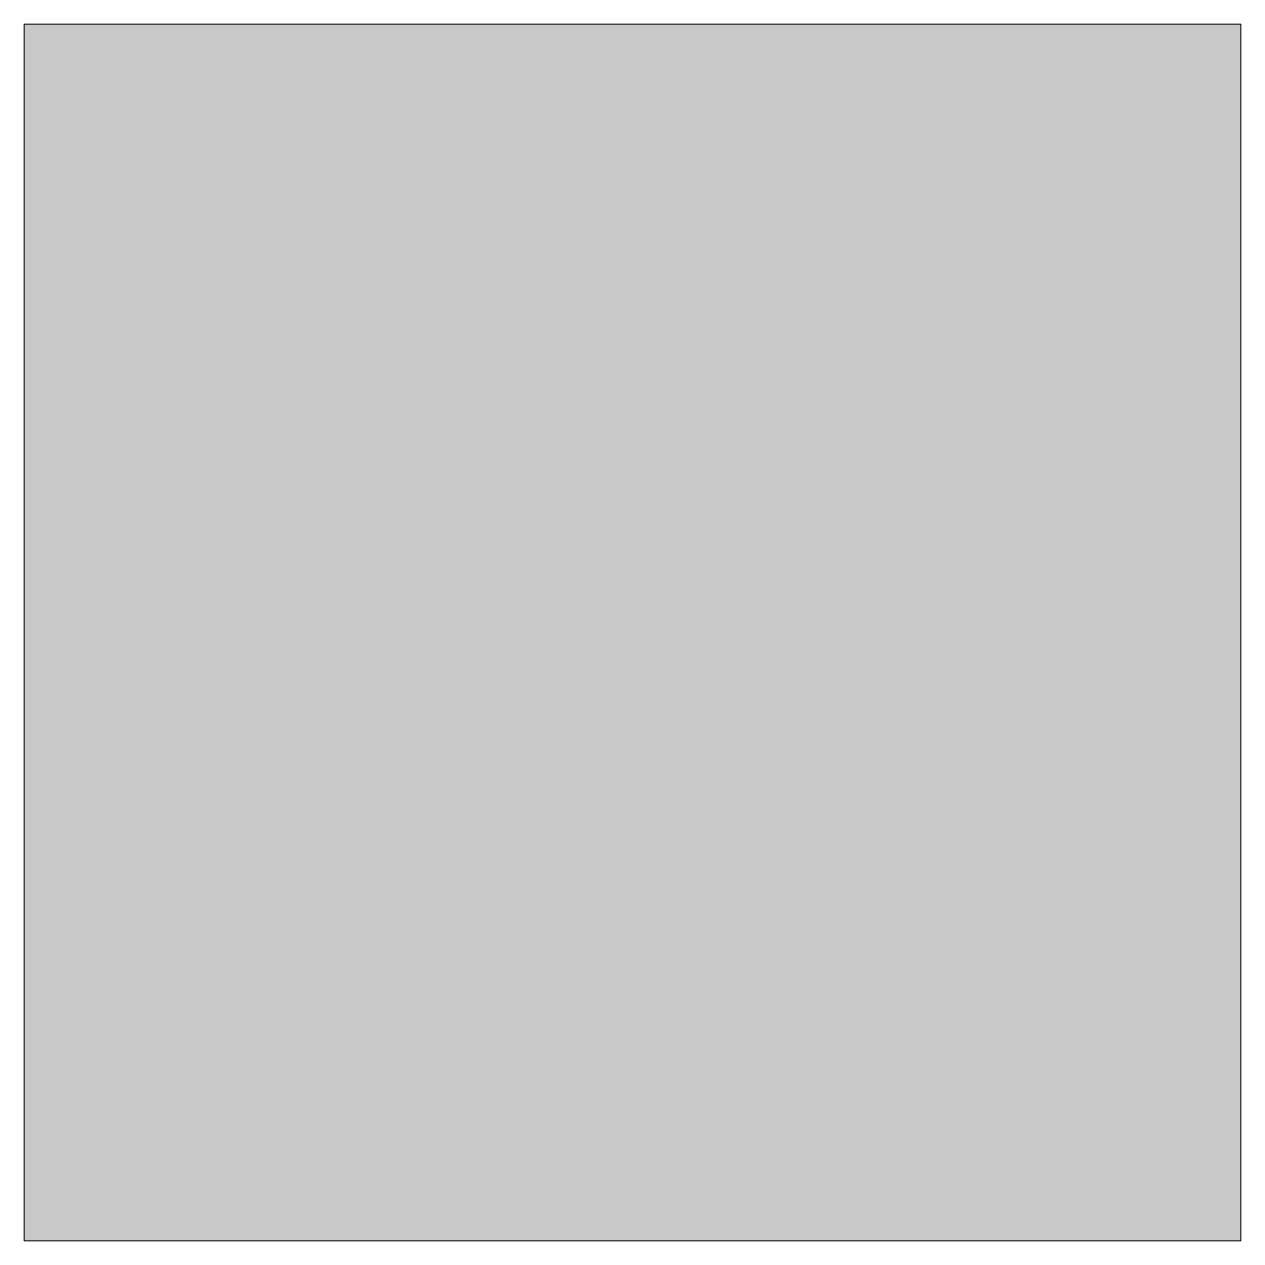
# Model space of a CAD drawing. Header units: inches. Extents: x 0 to 0.5, y -0.5 to 0.
import ezdxf

# ---------------------------------------------------------------- set-up
doc = ezdxf.new("R2010")
doc.units = ezdxf.units.IN
doc.header["$MEASUREMENT"] = 0
doc.layers.add('Layer 1', color=7, linetype='Continuous', lineweight=0)

msp = doc.modelspace()

# ---------------------------------------------------------------- hatches: boundary and pattern name
at = {"layer": 'Layer 1', "true_color": 0xf5921f, "transparency": 33554687}
h = msp.add_hatch(color=30, dxfattribs=at)
h.dxf.hatch_style = 2
h.paths.add_polyline_path([(0.5, -0.5), (0, -0.5), (0, 0), (0.5, 0)])

# ---------------------------------------------------------------- linework, layer by layer
at = {"layer": 'Layer 1'}
msp.add_lwpolyline([(0.5, -0.5), (0, -0.5), (0, 0), (0.5, 0)], close=True, dxfattribs=at)

doc.saveas('drawing.dxf')
